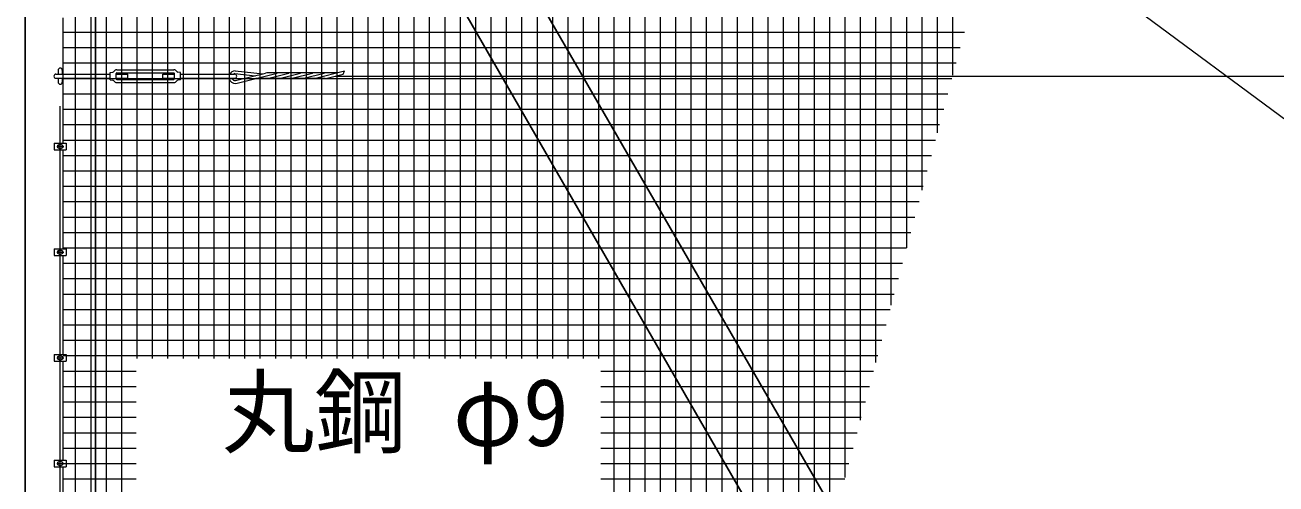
# Model space of a CAD drawing. Units: millimetres, scale not verified. Extents: x -16800 to 16800, y -11880 to 11880.
# Drawn here: x -13170 to -9614, y 3499 to 4803 of the extents above; entities that cross this region are included whole.
import ezdxf
from ezdxf.enums import TextEntityAlignment as Align

# ---------------------------------------------------------------- set-up
doc = ezdxf.new("R2010")
doc.units = ezdxf.units.MM
doc.header["$LTSCALE"] = 40
doc.linetypes.add('USER1', pattern=[50.8, 31.75, -6.35, 6.35, -6.35])
for name, color, linetype, lineweight in [('0-6_D-STR-TXT', 7, 'Continuous', 13), ('0-8_D-STR1', 1, 'Continuous', 25), ('0-9_D-BMK', 2, 'USER1', 13), ('0-A_D-STR3', 3, 'Continuous', 13), ('0-B_D-STR2', 7, 'Continuous', 13)]:
    doc.layers.add(name, color=color, linetype=linetype, lineweight=lineweight)
doc.styles.add('ＭＳ ゴシック', font='')
doc.styles.get('ＭＳ ゴシック').set_extended_font_data('MS Gothic')

msp = doc.modelspace()

# ---------------------------------------------------------------- linework, layer by layer
at = {"layer": '0-8_D-STR1'}
for p, q in [((-12778.48, 6725.82), (-7984.08, -1578.32)), ((-12905.6, 6546.01), (-8184.08, -1631.91)), ((-12970.08, -2742.48), (-12970.08, 6513.77))]:
    msp.add_line(p, q, dxfattribs=at)
msp.add_lwpolyline([(-12970.08, 7257.52), (-13170.08, 7257.52), (-13170.08, -2742.48)], dxfattribs=at)
at = {"layer": '0-9_D-BMK'}
for p, q in [((-13070.08, -2793.48), (-13070.08, 7308.52)), ((-13080.08, 4457.52), (-13060.08, 4457.52)), ((-13080.08, 4157.52), (-13060.08, 4157.52)), ((-13080.08, 3857.52), (-13060.08, 3857.52)), ((-13080.08, 3557.52), (-13060.08, 3557.52))]:
    msp.add_line(p, q, dxfattribs=at)
at = {"layer": '0-A_D-STR3'}
for p, q in [((-12274.39, 6527.81), (-3437.96, -26.98)), ((-13061.58, 4467.02), (-13061.58, 4823.02)), ((-13082.08, 4663.52), (-12928.08, 4663.52)), ((-13076.08, 4674.52), (-13076.08, 4663.52)), ((-13064.08, 4674.52), (-13064.08, 4663.52)), ((-12928.08, 4667.52), (-12920.28, 4669.19)), ((-12928.08, 4647.52), (-12928.08, 4667.52)), ((-12911.08, 4650.02), (-12911.08, 4665.02)), ((-12911.08, 4663.52), (-12878.08, 4663.52)), ((-12909.08, 4675.52), (-12747.08, 4675.52)), ((-12909.08, 4667.02), (-12747.08, 4667.02)), ((-12778.08, 4651.52), (-12778.08, 4663.52)), ((-12778.08, 4663.52), (-12745.08, 4663.52)), ((-12745.08, 4650.02), (-12745.08, 4665.02)), ((-12728.08, 4663.52), (-12574.08, 4663.52)), ((-12573.22, 4664.88), (-12515.55, 4658.89)), ((-12573.01, 4672.9), (-12492.68, 4664.56)), ((-12571.82, 4644.94), (-12486.16, 4666.18)), ((-12570.58, 4637), (-12452.92, 4666.18)), ((-12283.17, 4667.06), (-12478.94, 4667.06)), ((-12476.94, 4651.98), (-12419.68, 4666.18)), ((-12443.7, 4651.98), (-12386.44, 4666.18)), ((-12410.46, 4651.98), (-12353.2, 4666.18)), ((-12377.22, 4651.98), (-12319.96, 4666.18)), ((-12343.98, 4651.98), (-12262.16, 4672.27)), ((-12310.74, 4651.98), (-12266.06, 4663.06)), ((-13082.08, 4651.52), (-12928.08, 4651.52)), ((-13076.08, 4651.52), (-13076.08, 4640.52)), ((-13064.08, 4651.52), (-13064.08, 4640.52)), ((-12928.08, 4647.52), (-12920.28, 4645.85)), ((-12909.08, 4648.02), (-12747.08, 4648.02)), ((-12909.08, 4639.52), (-12747.08, 4639.52)), ((-12778.08, 4651.52), (-12745.08, 4651.52)), ((-12728.08, 4647.52), (-12735.89, 4645.85)), ((-12728.08, 4651.52), (-12574.08, 4651.52)), ((-12317.02, 4651.1), (-12513.73, 4651.1)), ((-12288.4, 4657.52), (-270.08, 4657.52)), ((-13087.28, 4467.02), (-13052.88, 4467.02)), ((-13087.28, 4467.02), (-13087.28, 4448.02)), ((-13087.28, 4448.02), (-13052.88, 4448.02)), ((-13076.58, 4461.27), (-13070.08, 4465.03)), ((-13076.58, 4453.77), (-13076.58, 4461.27)), ((-13070.08, 4450.02), (-13076.58, 4453.77)), ((-13070.08, 4465.03), (-13063.58, 4461.27)), ((-13063.58, 4453.77), (-13070.08, 4450.02)), ((-13063.58, 4461.27), (-13063.58, 4453.77)), ((-13061.58, 4167.02), (-13061.58, 4448.02)), ((-13052.88, 4467.02), (-13052.88, 4448.02)), ((-13087.28, 4167.02), (-13052.88, 4167.02)), ((-13087.28, 4167.02), (-13087.28, 4148.02)), ((-13076.58, 4161.27), (-13070.08, 4165.03)), ((-13076.58, 4153.77), (-13076.58, 4161.27)), ((-13070.08, 4165.03), (-13063.58, 4161.27)), ((-13063.58, 4161.27), (-13063.58, 4153.77)), ((-13052.88, 4167.02), (-13052.88, 4148.02)), ((-13087.28, 4148.02), (-13052.88, 4148.02)), ((-13070.08, 4150.02), (-13076.58, 4153.77)), ((-13063.58, 4153.77), (-13070.08, 4150.02)), ((-13061.58, 3867.02), (-13061.58, 4148.02)), ((-13087.28, 3867.02), (-13052.88, 3867.02)), ((-13087.28, 3867.02), (-13087.28, 3848.02)), ((-13087.28, 3848.02), (-13052.88, 3848.02)), ((-13076.58, 3861.27), (-13070.08, 3865.03)), ((-13076.58, 3853.77), (-13076.58, 3861.27)), ((-13070.08, 3850.02), (-13076.58, 3853.77)), ((-13070.08, 3865.03), (-13063.58, 3861.27)), ((-13063.58, 3853.77), (-13070.08, 3850.02)), ((-13063.58, 3861.27), (-13063.58, 3853.77)), ((-13061.58, 3567.02), (-13061.58, 3848.02)), ((-13052.88, 3867.02), (-13052.88, 3848.02)), ((-13087.28, 3567.02), (-13052.88, 3567.02)), ((-13087.28, 3567.02), (-13087.28, 3548.02)), ((-13076.58, 3561.27), (-13070.08, 3565.03)), ((-13076.58, 3553.77), (-13076.58, 3561.27)), ((-13070.08, 3565.03), (-13063.58, 3561.27)), ((-13063.58, 3561.27), (-13063.58, 3553.77)), ((-13052.88, 3567.02), (-13052.88, 3548.02)), ((-13087.28, 3548.02), (-13052.88, 3548.02)), ((-13070.08, 3550.02), (-13076.58, 3553.77)), ((-13063.58, 3553.77), (-13070.08, 3550.02)), ((-13061.58, 3267.02), (-13061.58, 3548.02))]:
    msp.add_line(p, q, dxfattribs=at)
for points in [[(-12911.08, 4651.52), (-12878.08, 4651.52), (-12878.08, 4663.52)], [(-12728.08, 4647.52), (-12728.08, 4667.52), (-12735.89, 4669.19)]]:
    msp.add_lwpolyline(points, dxfattribs=at)
for centre in [(-13070.08, 4457.52), (-13070.08, 4157.52), (-13070.08, 3857.52), (-13070.08, 3557.52)]:
    msp.add_circle(centre, 6.25, dxfattribs=at)
for centre, radius, start, end in [((-13082.08, 4657.52), 6, 90, 270), ((-13070.08, 4674.52), 6, 0, 180), ((-12921.12, 4673.11), 4, 282.09925, 326.11888), ((-12909.08, 4665.02), 10.5, 90, 146.11888), ((-12909.08, 4665.02), 2, 90, 180), ((-12747.08, 4665.02), 10.5, 33.88112, 90), ((-12747.08, 4665.02), 2, 0, 90), ((-12735.05, 4673.11), 4, 213.88112, 257.90075), ((-12572.21, 4654.93), 18, 92.82496, 151.48944), ((-12572.21, 4654.93), 10, 95.82544, 120.77566), ((-12574.08, 4657.52), 6, 270, 90), ((-12478.94, 4637.06), 30, 90, 103.92636), ((-12445.7, 4637.06), 30, 90, 103.92636), ((-12412.46, 4637.06), 30, 90, 103.92636), ((-12379.22, 4637.06), 30, 90, 103.92636), ((-12345.98, 4637.06), 30, 90, 103.92636), ((-12312.74, 4637.06), 30, 90, 103.92636), ((-12329.42, 4695.32), 71.11, 333.02173, 341.08588), ((-13070.08, 4640.52), 6, 180, 0), ((-12921.12, 4641.94), 4, 33.88112, 77.90075), ((-12909.08, 4650.02), 10.5, 213.88112, 270), ((-12909.08, 4650.02), 2, 180, 270), ((-12747.08, 4650.02), 2, 270, 0), ((-12747.08, 4650.02), 10.5, 270, 326.11888), ((-12735.05, 4641.94), 4, 102.09925, 146.11888), ((-12572.21, 4654.93), 18, 191.63319, 275.17572), ((-12572.21, 4654.93), 10, 199.92759, 272.18972), ((-12484.16, 4681.1), 30, 270, 283.92645), ((-12450.92, 4681.1), 30, 270, 283.92645), ((-12417.68, 4681.1), 30, 270, 283.92645), ((-12384.44, 4681.1), 30, 270, 283.92645), ((-12351.2, 4681.1), 30, 270, 283.92645), ((-12317.96, 4681.1), 30, 270, 283.92645)]:
    msp.add_arc(centre, radius, start, end, dxfattribs=at)
at = {"layer": '0-B_D-STR2'}
for p, q in [((-13026.1, -342.48), (-13026.1, 7157.52)), ((-12982.35, -342.48), (-12982.35, 7157.52)), ((-12938.6, -342.48), (-12938.6, 7157.52)), ((-12894.85, -342.48), (-12894.85, 7157.52)), ((-12851.1, 3856.09), (-12851.1, 7157.52)), ((-12807.35, 3856.09), (-12807.35, 7157.52)), ((-12763.6, 3856.09), (-12763.6, 7157.52)), ((-12719.85, 3856.09), (-12719.85, 7157.52)), ((-12676.1, 3856.09), (-12676.1, 7157.52)), ((-12632.35, 3856.09), (-12632.35, 7157.52)), ((-12588.6, 3856.09), (-12588.6, 7157.52)), ((-12544.85, 3856.09), (-12544.85, 7157.52)), ((-12501.1, 3856.09), (-12501.1, 7157.52)), ((-12457.35, 3856.09), (-12457.35, 7157.52)), ((-12413.6, 3856.09), (-12413.6, 7157.52)), ((-12369.85, 3856.09), (-12369.85, 7157.52)), ((-12326.1, 3856.09), (-12326.1, 7157.52)), ((-12282.35, 3856.09), (-12282.35, 7157.52)), ((-12238.6, 3856.09), (-12238.6, 7157.52)), ((-12194.85, 3856.09), (-12194.85, 7157.52)), ((-12151.1, 3856.09), (-12151.1, 7157.52)), ((-12107.35, 3856.09), (-12107.35, 7157.52)), ((-12063.6, 3856.09), (-12063.6, 7157.52)), ((-12019.85, 3856.09), (-12019.85, 7157.52)), ((-11976.1, 3856.09), (-11976.1, 7157.52)), ((-11932.35, 3856.09), (-11932.35, 7157.52)), ((-11888.6, 3856.09), (-11888.6, 7157.52)), ((-11844.85, 3856.09), (-11844.85, 7157.52)), ((-11801.1, 3856.09), (-11801.1, 7157.52)), ((-11757.35, 3856.09), (-11757.35, 7157.52)), ((-11713.6, 3856.09), (-11713.6, 7157.52)), ((-11669.85, 3856.09), (-11669.85, 7157.52)), ((-11626.1, 3856.09), (-11626.1, 7157.52)), ((-11582.35, 3856.09), (-11582.35, 7157.52)), ((-11538.6, 3856.09), (-11538.6, 7157.52)), ((-11494.85, 1068.17), (-11494.85, 7157.52)), ((-11451.1, 1231.45), (-11451.1, 7157.52)), ((-11407.35, 1394.72), (-11407.35, 7157.52)), ((-11363.6, 1558), (-11363.6, 7157.52)), ((-11319.85, 1721.28), (-11319.85, 7157.52)), ((-11276.1, 1884.55), (-11276.1, 7157.52)), ((-11232.35, 2047.83), (-11232.35, 7157.52)), ((-11188.6, 2211.11), (-11188.6, 7157.52)), ((-11144.85, 2374.39), (-11144.85, 7157.52)), ((-11101.1, 2537.66), (-11101.1, 7157.52)), ((-11057.35, 2700.94), (-11057.35, 7157.52)), ((-11013.6, 2864.22), (-11013.6, 7157.52)), ((-10969.85, 3027.49), (-10969.85, 7157.52)), ((-10926.1, 3190.77), (-10926.1, 7157.52)), ((-10882.35, 3354.05), (-10882.35, 7157.52)), ((-10838.6, 3517.33), (-10838.6, 7157.52)), ((-10794.85, 3680.6), (-10794.85, 7157.52)), ((-10751.1, 3843.88), (-10751.1, 7157.52)), ((-10707.35, 4007.16), (-10707.35, 7157.52)), ((-10663.6, 4170.44), (-10663.6, 7157.52)), ((-10619.85, 4333.71), (-10619.85, 7157.52)), ((-10576.1, 4496.99), (-10576.1, 7157.52)), ((-10532.35, 4660.27), (-10532.35, 7157.52)), ((-13061.58, 4782.5), (-10499.6, 4782.5)), ((-13061.58, 4738.75), (-10511.32, 4738.75)), ((-13061.58, 4695), (-10523.05, 4695)), ((-13061.58, 4651.25), (-10534.77, 4651.25)), ((-13061.58, 4607.5), (-10546.49, 4607.5)), ((-13061.58, 4563.75), (-10558.22, 4563.75)), ((-13061.58, 4520), (-10569.94, 4520)), ((-13061.58, 4476.25), (-10581.66, 4476.25)), ((-13061.58, 4432.5), (-10593.38, 4432.5)), ((-13061.58, 4388.75), (-10605.11, 4388.75)), ((-13061.58, 4345), (-10616.83, 4345)), ((-13061.58, 4301.25), (-10628.55, 4301.25)), ((-13061.58, 4257.5), (-10640.28, 4257.5)), ((-13061.58, 4213.75), (-10652, 4213.75)), ((-13061.58, 4170), (-10663.72, 4170)), ((-13061.58, 4126.25), (-10675.44, 4126.25)), ((-13061.58, 4082.5), (-10687.17, 4082.5)), ((-13061.58, 4038.75), (-10698.89, 4038.75)), ((-13061.58, 3995), (-10710.61, 3995)), ((-13061.58, 3951.25), (-10722.33, 3951.25)), ((-13061.58, 3907.5), (-10734.06, 3907.5)), ((-13061.58, 3863.75), (-10745.78, 3863.75)), ((-13061.58, 3820), (-12854.35, 3820)), ((-11533.54, 3820), (-10757.5, 3820)), ((-13061.58, 3776.25), (-12854.35, 3776.25)), ((-11533.54, 3776.25), (-10769.23, 3776.25)), ((-13061.58, 3732.5), (-12854.35, 3732.5)), ((-11533.54, 3732.5), (-10780.95, 3732.5)), ((-13061.58, 3688.75), (-12854.35, 3688.75)), ((-11533.54, 3688.75), (-10792.67, 3688.75)), ((-13061.58, 3645), (-12854.35, 3645)), ((-11533.54, 3645), (-10804.39, 3645)), ((-13061.58, 3601.25), (-12854.35, 3601.25)), ((-11533.54, 3601.25), (-10816.12, 3601.25)), ((-13061.58, 3557.5), (-12854.35, 3557.5)), ((-11533.54, 3557.5), (-10827.84, 3557.5)), ((-13061.58, 3513.75), (-12854.35, 3513.75)), ((-11533.54, 3513.75), (-10839.56, 3513.75))]:
    msp.add_line(p, q, dxfattribs=at)

# ---------------------------------------------------------------- texts
at = {"layer": '0-6_D-STR-TXT', "style": 'ＭＳ ゴシック'}
msp.add_text('丸鋼 φ9', height=192.4, dxfattribs=at).set_placement((-12609.52, 3549.59), align=Align.BOTTOM_LEFT)

doc.saveas('drawing.dxf')
